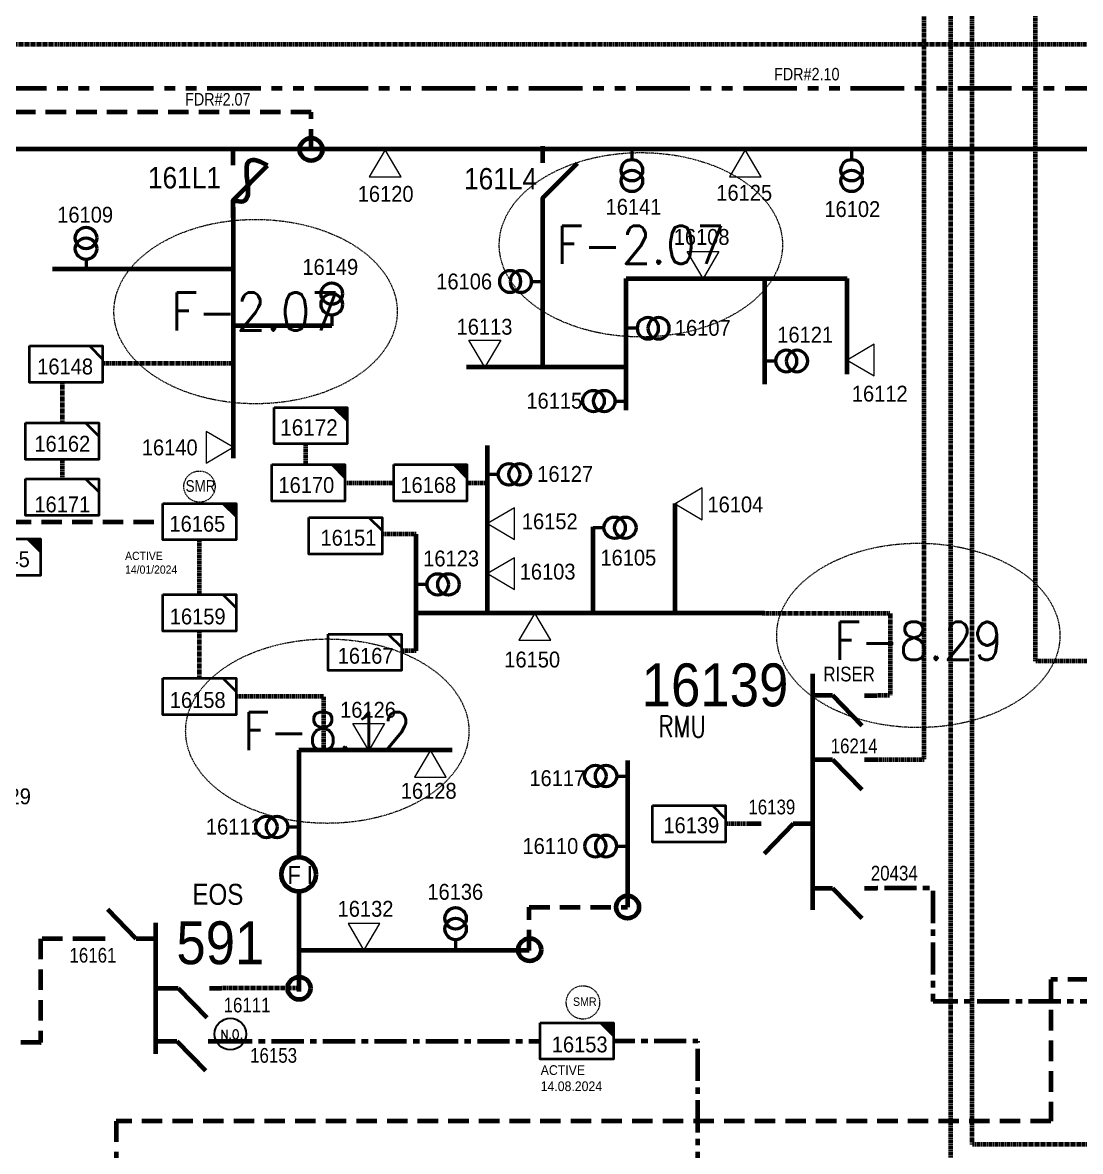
# Model space of a CAD drawing. Header units: metres. Extents: x 65984 to 144644, y -19036 to 23726.
# Drawn here: x 118043.5 to 118290.1, y 21508 to 21771.3 of the extents above; entities that cross this region are included whole.
import ezdxf
from ezdxf.enums import TextEntityAlignment as Align

# ---------------------------------------------------------------- set-up
doc = ezdxf.new("R2010")
doc.units = ezdxf.units.M
doc.header["$MEASUREMENT"] = 0
for name, pattern in [('( Center )', [2, 1.25, -0.25, 0.25, -0.25]), ('( Phantom )', [2.5, 1.25, -0.25, 0.25, -0.25, 0.25, -0.25]), ('DGN Style 3', [0.013877, 0, -0.013877]), ('HIDDEN2', [2381.25, 1587.5, -793.75])]:
    doc.linetypes.add(name, pattern=pattern)
doc.layers.get('0').update_dxf_attribs({"color": 95, "lineweight": 40})
for name, color, linetype, lineweight in [('d_eos', 111, 'Continuous', 40), ('d_eos no', 121, 'Continuous', 40), ('d_fco', 5, 'Continuous', 40), ('d_fco text', 95, 'Continuous', 40), ('d_oh branch', 94, 'Continuous', 40), ('d_switch', 95, 'Continuous', 40), ('d_tf', 1, 'Continuous', 40), ('d_tf no', 6, 'Continuous', 40), ('d_tf_200', 1, 'Continuous', 40), ('d_ug cable', 95, 'Continuous', 40), ('d_ug main line', 95, 'Continuous', 40), ('d_unit sub', 7, 'Continuous', 40), ('EARTH FAULT INDICATOR', 95, 'Continuous', 40), ('FDR  1  05', 172, 'Continuous', 40), ('FDR  1  16', 234, 'Continuous', 40), ('fedr no', 95, 'Continuous', 40), ('Level 37', 7, 'Continuous', 0), ('O H MAIN FEEDER', 4, 'Continuous', 100), ('SW N O', 114, 'Continuous', 30)]:
    doc.layers.add(name, color=color, linetype=linetype, lineweight=lineweight)
doc.styles.add('NASKHF', font='naskhf.shx', dxfattribs={"height": 8})
doc.styles.add('Style-Andalus', font='andlso.ttf')
doc.styles.add('Style-Arial', font='arial.ttf')
doc.styles.add('Style-ENGINEERING', font='ENGINEERING.shx')
doc.styles.add('Style-msdefault', font='msdefault.shx')
doc.styles.add('Style-STANDARD', font='STANDARD.shx')

# ---------------------------------------------------------------- blocks, each defined once
blk = doc.blocks.new('TF_8')
at = {"color": 0, "linetype": 'ByBlock', "lineweight": -2}
blk.add_line((6.3, 4.95), (9.9, 1.35), dxfattribs=at)
blk.add_3dface([(-10.1, 4.95), (9.9, 4.95), (9.9, -5.05), (-10.1, -5.05)], dxfattribs=at)
blk = doc.blocks.new('exist.us-1000kva')
at = {"color": 0, "linetype": 'ByBlock', "lineweight": -2, "flags": 128}
blk.add_lwpolyline([(39.99, 12.92), (32.8, 20), (40, 20)], close=True, dxfattribs=at)
at = {"color": 0, "linetype": 'ByBlock', "lineweight": -2, "extrusion": (0, 0, -1)}
blk.add_solid([(-39.99, 12.92), (-32.8, 20), (-40, 20)], dxfattribs=at)
at = {"color": 0, "linetype": 'ByBlock', "lineweight": -2, "xscale": 2, "yscale": 2}
blk.add_blockref('TF_8', (20.2, 10.1), dxfattribs=at)
blk = doc.blocks.new('TFU_8')
at = {"layer": 'd_tf_200', "color": 9, "linetype": 'Continuous', "lineweight": 53}
blk.add_line((0, 10), (0, 0), dxfattribs=at)
at = {"layer": 'd_tf_200', "color": 9, "linetype": 'Continuous', "lineweight": 53, "extrusion": (0, 0, -1)}
for centre in [(0, 30), (0, 20)]:
    blk.add_circle(centre, 10, dxfattribs=at)
blk = doc.blocks.new('TFU_19')
at = {"layer": 'd_tf_200', "color": 3, "linetype": 'Continuous', "lineweight": 53}
blk.add_line((0, 10), (0, 0), dxfattribs=at)
for centre in [(0, 30), (0, 20)]:
    blk.add_circle(centre, 10, dxfattribs=at)
blk = doc.blocks.new('TFU_48')
at = {"layer": 'd_tf_200', "color": 9, "linetype": 'Continuous', "lineweight": 53}
blk.add_line((0, 50), (0, 40), dxfattribs=at)
at = {"layer": 'd_tf_200', "color": 9, "linetype": 'Continuous', "lineweight": 53, "extrusion": (0, 0, -1)}
for centre in [(0, 30), (0, 20)]:
    blk.add_circle(centre, 10, dxfattribs=at)
blk = doc.blocks.new('TFU_12')
at = {"layer": 'd_tf_200', "color": 5, "linetype": 'Continuous', "lineweight": 53}
blk.add_line((0, 10), (0, 0), dxfattribs=at)
for centre in [(0, 30), (0, 20)]:
    blk.add_circle(centre, 10, dxfattribs=at)
blk = doc.blocks.new('*U689')
at = {"layer": 'd_fco', "color": 9, "linetype": 'Continuous', "lineweight": 100}
blk.add_line((-4.6, 4.21), (-10.13, 4.21), dxfattribs=at)
at = {"layer": 'd_fco', "color": 9, "linetype": 'Continuous', "lineweight": 100, "extrusion": (0, 0, -1), "flags": 128}
blk.add_lwpolyline([(-13.02, 4.21), (-7.07, 4.21), (4.4, -7.26)], dxfattribs=at)
at = {"layer": 'd_fco', "color": 9, "linetype": 'Continuous', "lineweight": 100}
blk.add_open_spline([(-4.4, -7.26), (-13, 7.69), (11.58, -7.67), (7.07, 4.21)], degree=3, dxfattribs=at)
blk = doc.blocks.new('*U785')
at = {"layer": 'd_fco', "color": 9, "linetype": 'Continuous', "lineweight": 100}
blk.add_line((-4.02, 4.21), (-4.02, 8.08), dxfattribs=at)
at = {"layer": 'd_fco', "color": 9, "linetype": 'Continuous', "lineweight": 100, "flags": 128}
blk.add_lwpolyline([(-4.02, -8.12), (-4.02, -3.96), (4.01, 4.07)], dxfattribs=at)
blk = doc.blocks.new('*U906')
at = {"layer": 'EARTH FAULT INDICATOR', "color": 2, "linetype": 'Continuous', "lineweight": 100}
blk.add_circle((0.02, 0.13), 4, dxfattribs=at)
at = {"layer": 'EARTH FAULT INDICATOR', "color": 2, "lineweight": 140, "style": 'Style-Andalus', "width": 0.9}
blk.add_text('F I', height=4.234, dxfattribs=at).set_placement((-2.61, 2.11), align=Align.TOP_LEFT)
blk = doc.blocks.new('*U892')
at = {"layer": 'SW N O', "color": 3}
blk.add_circle((0, 0), 16.8, dxfattribs=at)
at = {"layer": 'SW N O', "color": 3, "style": 'Style-STANDARD'}
blk.add_text('N.O.', height=9.6, dxfattribs=at).set_placement((1.7, -0.2), align=Align.MIDDLE_CENTER)
blk = doc.blocks.new('TRA1_244')
at = {"layer": 'd_tf', "color": 9, "linetype": 'Continuous', "lineweight": 0, "ltscale": 0.000283496, "extrusion": (0, 0, -1), "flags": 128}
blk.add_lwpolyline([(-9.98, -17), (0.02, 0), (10.02, -17)], close=True, dxfattribs=at)
blk = doc.blocks.new('TRA1_243')
at = {"layer": 'd_tf', "color": 9, "linetype": 'Continuous', "lineweight": 0, "ltscale": 0.000283496, "xscale": 1.000046566207833, "yscale": 1.000046566207833, "zscale": 1.000046566207833, "rotation": 180}
blk.add_blockref('TRA1_244', (0, 0), dxfattribs=at)
blk = doc.blocks.new('TRA1_246')
at = {"layer": 'd_tf', "color": 3, "linetype": 'Continuous', "lineweight": 0, "ltscale": 0.000283496, "flags": 128}
blk.add_lwpolyline([(10, -16.98), (0, 0.02), (-10, -16.98)], close=True, dxfattribs=at)
blk = doc.blocks.new('TRA1_245')
at = {"layer": 'd_tf', "color": 3, "linetype": 'Continuous', "lineweight": 0, "ltscale": 0.000283496, "xscale": 1.000046566207833, "yscale": 1.000046566207833, "zscale": 1.000046566207833, "rotation": 180}
blk.add_blockref('TRA1_246', (0, 0), dxfattribs=at)
blk = doc.blocks.new('TRA1_264')
at = {"layer": 'd_tf', "color": 9, "linetype": 'Continuous', "lineweight": 0, "ltscale": 0.000283381, "flags": 128}
blk.add_lwpolyline([(10, -17.02), (0, -0.02), (-10, -17.02)], close=True, dxfattribs=at)
blk = doc.blocks.new('TRA1_263')
at = {"layer": 'd_tf', "color": 9, "linetype": 'Continuous', "lineweight": 0, "ltscale": 0.000283381, "xscale": 1.000046566207834, "yscale": 1.000046566207834, "zscale": 1.000046566207834, "rotation": 180}
blk.add_blockref('TRA1_264', (0, 0), dxfattribs=at)
blk = doc.blocks.new('TRA1_248')
at = {"layer": 'd_tf', "color": 5, "linetype": 'Continuous', "lineweight": 0, "ltscale": 0.000283496, "flags": 128}
blk.add_lwpolyline([(10.06, -16.98), (0.06, 0.02), (-9.94, -16.98)], close=True, dxfattribs=at)
blk = doc.blocks.new('TRA1_247')
at = {"layer": 'd_tf', "color": 5, "linetype": 'Continuous', "lineweight": 0, "ltscale": 0.000283496, "xscale": 1.000046566207833, "yscale": 1.000046566207833, "zscale": 1.000046566207833, "rotation": 180}
blk.add_blockref('TRA1_248', (0, 0), dxfattribs=at)
blk = doc.blocks.new('*U2253')
at = {"layer": 'FDR  1  05', "color": 3, "linetype": 'Continuous', "lineweight": 40, "flags": 128}
blk.add_lwpolyline([(8.54, 4.27), (8.54, 1.2), (5.47, 4.27)], close=True, dxfattribs=at)
at = {"layer": 'FDR  1  05', "color": 3, "linetype": 'Continuous', "lineweight": 40, "xscale": 0.8535245333131425, "yscale": 0.8535245333131425, "zscale": 0.4268137554377342, "rotation": 359.9999999999999}
blk.add_blockref('TF_8', (0.09, 0.04), dxfattribs=at)

msp = doc.modelspace()

# ---------------------------------------------------------------- linework, layer by layer
at = {"layer": 'd_eos', "color": 7, "linetype": 'Continuous', "lineweight": 211, "ltscale": 0.478599}
for p, q in [((118227.68, 21564.39), (118227.68, 21619.37)), ((118227.68, 21614.38), (118232.33, 21614.38)), ((118232.33, 21614.38), (118239.12, 21607.37)), ((118239.77, 21614.37), (118242.6, 21614.37)), ((118227.68, 21599.38), (118232.33, 21599.38)), ((118232.33, 21599.38), (118239.13, 21592.38)), ((118239.77, 21599.38), (118242.6, 21599.38)), ((118215.69, 21584.38), (118212.87, 21584.38)), ((118223.14, 21584.38), (118216.34, 21577.38)), ((118227.78, 21584.39), (118223.14, 21584.38)), ((118227.68, 21569.39), (118232.33, 21569.39)), ((118232.33, 21569.39), (118239.12, 21562.39)), ((118239.77, 21569.39), (118242.6, 21569.39))]:
    msp.add_line(p, q, dxfattribs=at)
at = {"layer": 'd_eos', "color": 234, "linetype": 'Continuous', "lineweight": 211, "ltscale": 0.625574}
for p, q in [((118069.96, 21557.56), (118063.3, 21564.42)), ((118074.52, 21530.75), (118074.52, 21561.35)), ((118062.7, 21557.59), (118059.94, 21557.59)), ((118074.52, 21557.56), (118069.96, 21557.56)), ((118074.52, 21546.09), (118079.74, 21546.09)), ((118079.74, 21546.09), (118086.4, 21539.22)), ((118087.04, 21546.09), (118089.8, 21546.09)), ((118074.52, 21533.75), (118079.44, 21533.75)), ((118079.44, 21533.76), (118086.1, 21526.9)), ((118086.73, 21533.76), (118089.5, 21533.76))]:
    msp.add_line(p, q, dxfattribs=at)
at = {"layer": 'd_oh branch', "color": 9, "linetype": 'Continuous', "lineweight": 100}
for p, q in [((118164.79, 21690.91), (118164.79, 21728.69)), ((118092.55, 21728.25), (118092.55, 21669.71)), ((118092.55, 21713.75), (118050.45, 21713.75)), ((118184.16, 21711.55), (118235.72, 21711.55)), ((118184.16, 21680.91), (118184.16, 21711.55)), ((118216.51, 21686.92), (118216.51, 21711.55)), ((118235.72, 21689.27), (118235.72, 21711.55)), ((118115.56, 21700.54), (118092.55, 21700.54)), ((118184.16, 21690.91), (118146.96, 21690.91))]:
    msp.add_line(p, q, dxfattribs=at)
at = {"layer": 'd_oh branch', "color": 3, "linetype": 'Continuous', "lineweight": 100}
for p, q in [((118151.86, 21633.54), (118151.86, 21672.61)), ((118195.58, 21633.54), (118195.58, 21659.11)), ((118176.49, 21633.54), (118176.49, 21653.69)), ((118135.26, 21624.73), (118135.26, 21651.93)), ((118216.44, 21633.54), (118135.26, 21633.54))]:
    msp.add_line(p, q, dxfattribs=at)
at = {"layer": 'd_oh branch', "color": 5, "linetype": 'Continuous', "lineweight": 100}
msp.add_line((118184.5, 21599.21), (118184.5, 21564.98), dxfattribs=at)
for centre in [(118161.7, 21555.03), (118107.94, 21546.08)]:
    msp.add_circle(centre, 2.66, dxfattribs=at)
at = {"layer": 'd_ug cable', "color": 3, "linetype": 'DGN Style 3', "lineweight": 100}
for p, q in [((118109.49, 21668.18), (118109.49, 21673.04)), ((118118.63, 21663.91), (118129.98, 21663.91)), ((118147.05, 21663.91), (118151.86, 21663.91)), ((118135.26, 21651.93), (118127.29, 21651.93)), ((118135.26, 21624.73), (118131.8, 21624.73))]:
    msp.add_line(p, q, dxfattribs=at)
at = {"layer": 'd_ug cable', "color": 5, "linetype": 'DGN Style 3', "lineweight": 100}
for p, q in [((118084.69, 21637.86), (118084.69, 21650.61)), ((118084.69, 21618.36), (118084.69, 21629.32))]:
    msp.add_line(p, q, dxfattribs=at)
at = {"layer": 'd_ug cable', "color": 88, "linetype": 'DGN Style 3', "lineweight": 100, "true_color": 0x175208, "flags": 128}
msp.add_lwpolyline([(118475.77, 21622.34), (118279.6, 21622.34), (118279.6, 21967.19), (117894.89, 21967.19), (117894.89, 22288.07), (117729.14, 22288.07), (117729.14, 22218.89)], dxfattribs=at)
at = {"layer": 'd_ug cable', "color": 94, "linetype": 'DGN Style 3', "lineweight": 100, "flags": 128}
msp.add_lwpolyline([(118505.36, 21505.14), (118505.36, 21509.6), (118264.85, 21509.6), (118264.85, 21975.79), (117884.43, 21975.79), (117884.39, 22283.21), (117554.67, 22283.16), (117554.68, 22225.74)], dxfattribs=at)
at = {"layer": 'd_ug cable', "color": 5, "linetype": 'DGN Style 3', "lineweight": 100, "flags": 128}
for points in [[(118374.5, 21363.67), (118374.5, 21371.66), (118302.85, 21371.66), (118302.85, 21494.75), (118259.87, 21494.75), (118259.87, 21970.81), (117879.45, 21970.81), (117879.41, 22278.23), (117495.33, 22278.18), (117495.34, 22217.28)], [(118113.7, 21601.55), (118113.7, 21614.09), (118093.23, 21614.09)]]:
    msp.add_lwpolyline(points, dxfattribs=at)
at = {"layer": 'd_ug cable', "color": 121, "linetype": 'DGN Style 3', "lineweight": 100, "flags": 128}
msp.add_lwpolyline([(117623, 22010.57), (117623, 21911.8), (117679.02, 21911.8), (117679.02, 21766.21), (118309.82, 21766.21), (118309.82, 21128.9), (119213.92, 21128.9), (119213.92, 21129.06), (119213.92, 21129.06)], dxfattribs=at)
at = {"layer": 'd_ug cable', "color": 5, "linetype": 'HIDDEN2', "lineweight": 158, "ltscale": 0.003}
for points in [[(117371.6, 21884.73), (117371.6, 21865.06), (117662.87, 21865.06), (117662.87, 21760.26), (118033.57, 21760.26), (118033.57, 21654.87), (118076.16, 21654.87)], [(118059.94, 21557.59), (118047.66, 21557.59), (118047.66, 21533.44), (118047.8, 21533.44), (118038.14, 21533.44)]]:
    msp.add_lwpolyline(points, dxfattribs=at)
at = {"layer": 'd_ug cable', "color": 3, "linetype": 'DGN Style 3', "lineweight": 100, "flags": 128}
for points in [[(118242.6, 21599.38), (118253.66, 21599.38), (118253.66, 21660.47), (118253.66, 21660.47), (118253.66, 21849)], [(118215.93, 21633.54), (118245.71, 21633.54), (118245.71, 21614.37), (118242.6, 21614.37)], [(118212.87, 21584.38), (118207.36, 21584.38)]]:
    msp.add_lwpolyline(points, dxfattribs=at)
at = {"layer": 'd_ug cable', "color": 9, "linetype": 'HIDDEN2', "lineweight": 158, "ltscale": 0.003}
msp.add_lwpolyline([(118110.74, 21741.67), (118110.74, 21750.34), (117598.02, 21750.34), (117598.02, 21519.97), (117028.33, 21519.97), (117028.33, 21463.98), (115614.73, 21463.98)], dxfattribs=at)
at = {"layer": 'd_ug cable', "color": 9, "linetype": 'DGN Style 3', "lineweight": 100, "flags": 128}
for points in [[(118092.55, 21691.79), (118062, 21691.79)], [(118052.69, 21687.33), (118052.69, 21677.9)], [(118052.69, 21669.59), (118052.69, 21664.87)]]:
    msp.add_lwpolyline(points, dxfattribs=at)
at = {"layer": 'd_ug cable', "color": 5, "linetype": 'HIDDEN2', "lineweight": 140, "ltscale": 0.003}
msp.add_lwpolyline([(118161.59, 21554.9), (118161.59, 21564.98), (118184.5, 21564.98)], dxfattribs=at)
at = {"layer": 'd_ug cable', "color": 1, "linetype": 'HIDDEN2', "lineweight": 158, "ltscale": 0.003}
msp.add_lwpolyline([(118420.49, 21559.65), (118420.49, 21548.14), (118283.21, 21548.14), (118283.21, 21515.04), (118065.25, 21515.04), (118065.25, 21466.74)], dxfattribs=at)
at = {"layer": 'd_ug cable', "color": 5, "linetype": 'DGN Style 3', "lineweight": 211, "flags": 128}
msp.add_lwpolyline([(118107.83, 21546.09), (118089.8, 21546.09)], dxfattribs=at)
at = {"layer": 'd_ug cable', "color": 2, "linetype": 'DGN Style 3', "lineweight": 13}
for centre, radius in [((118084.7, 21663.05), 3.64), ((118174.11, 21542.76), 3.89)]:
    msp.add_circle(centre, radius, dxfattribs=at)
at = {"layer": 'd_ug main line', "color": 40, "linetype": '( Phantom )', "lineweight": 158, "ltscale": 10, "flags": 128}
msp.add_lwpolyline([(118401.85, 21803.02), (118393.08, 21803.02), (118393.08, 21755.86), (117588.47, 21755.86), (117588.47, 21529.21), (117018.53, 21529.21)], dxfattribs=at)
at = {"layer": 'FDR  1  16', "color": 3, "linetype": '( Center )', "lineweight": 106, "ltscale": 6, "flags": 128}
msp.add_lwpolyline([(118477.5, 21543.01), (118255.76, 21543.01), (118255.76, 21569.39), (118242.6, 21569.39)], dxfattribs=at)
at = {"layer": 'FDR  1  16', "color": 234, "linetype": '( Center )', "lineweight": 106, "ltscale": 6, "flags": 128}
for points in [[(118089.5, 21533.76), (118164.17, 21533.76)], [(118211.81, 21463.37), (118200.88, 21463.37), (118200.88, 21533.76), (118181.24, 21533.76)]]:
    msp.add_lwpolyline(points, dxfattribs=at)
at = {"layer": 'fedr no', "color": 82, "linetype": 'DGN Style 3', "lineweight": 13, "true_color": 0x1dc70e}
for centre in [(118187.62, 21719.44), (118097.78, 21703.86), (118252.3, 21628.35), (118114.5, 21606.02)]:
    msp.add_ellipse(centre, major_axis=(33.02, 0), ratio=0.651175, dxfattribs=at)
at = {"layer": 'O H MAIN FEEDER', "color": 9, "lineweight": 211, "ltscale": 30}
msp.add_line((117818.72, 21741.84), (118400.27, 21741.84), dxfattribs=at)
at = {"layer": 'O H MAIN FEEDER', "color": 5, "lineweight": 211, "ltscale": 30}
for p, q in [((118143.59, 21601.55), (118107.83, 21601.55)), ((118107.83, 21601.55), (118107.83, 21576.63)), ((118107.83, 21568.63), (118107.83, 21545.33)), ((118161.59, 21554.9), (118107.83, 21554.9))]:
    msp.add_line(p, q, dxfattribs=at)
at = {"layer": 'O H MAIN FEEDER', "color": 9, "lineweight": 211, "ltscale": 0.488306}
msp.add_circle((118110.74, 21741.67), 2.66, dxfattribs=at)
at = {"layer": 'O H MAIN FEEDER', "color": 5, "lineweight": 211, "ltscale": 30}
msp.add_circle((118184.5, 21564.98), 2.66, dxfattribs=at)

# ---------------------------------------------------------------- block references
at = {"layer": 'd_fco', "color": 9, "linetype": 'Continuous', "lineweight": 100, "extrusion": (0, 0, -1), "xscale": 0.7, "yscale": 0.7, "zscale": 0.7, "rotation": 270.0000000006001}
msp.add_blockref('*U689', (-118095.5, 21734.82), dxfattribs=at)
at = {"layer": 'd_fco', "color": 9, "linetype": 'Continuous', "lineweight": 100}
msp.add_blockref('*U785', (118168.81, 21734.37), dxfattribs=at)
at = {"layer": 'd_tf', "color": 9, "linetype": 'Continuous', "lineweight": 0, "ltscale": 0.000283496, "xscale": 0.37, "yscale": 0.37, "zscale": 0.37}
for p, rotation in [((118128, 21741.61), 180), ((118211.97, 21741.61), 180), ((118235.73, 21692.57), 269.9999999999999)]:
    msp.add_blockref('TRA1_243', p, dxfattribs=dict(at, rotation=rotation))
at = {"layer": 'd_tf', "color": 9, "linetype": 'Continuous', "lineweight": 0, "ltscale": 0.000283496, "extrusion": (0, 0, -1), "xscale": 0.37, "yscale": 0.37, "zscale": 0.37, "rotation": 359.9999999999999}
for p in [(-118202.11, 21711.55), (-118151.24, 21690.91)]:
    msp.add_blockref('TRA1_243', p, dxfattribs=at)
at = {"layer": 'd_tf', "color": 9, "linetype": 'Continuous', "lineweight": 0, "ltscale": 0.000283381, "xscale": 0.37, "yscale": 0.37, "zscale": 0.37, "rotation": 89.99999999999997}
msp.add_blockref('TRA1_263', (118092.56, 21672.23), dxfattribs=at)
at = {"layer": 'd_tf', "color": 3, "linetype": 'Continuous', "lineweight": 0, "ltscale": 0.000283496, "xscale": 0.37, "yscale": 0.37, "zscale": 0.37}
for p, rotation in [((118195.59, 21659.03), 269.9999999999999), ((118151.87, 21654.43), 269.9999999999999), ((118151.87, 21642.76), 269.9999999999999), ((118162.9, 21633.53), 180)]:
    msp.add_blockref('TRA1_245', p, dxfattribs=dict(at, rotation=rotation))
at = {"layer": 'd_tf', "color": 5, "linetype": 'Continuous', "lineweight": 0, "ltscale": 0.000283496, "extrusion": (0, 0, -1), "xscale": 0.37, "yscale": 0.37, "zscale": 0.37, "rotation": 359.9999999999999}
msp.add_blockref('TRA1_247', (-118124.15, 21601.55), dxfattribs=at)
at = {"layer": 'd_tf', "color": 5, "linetype": 'Continuous', "lineweight": 0, "ltscale": 0.000283496, "xscale": 0.37, "yscale": 0.37, "zscale": 0.37}
for p, rotation in [((118138.51, 21601.55), 180), ((118123.08, 21554.91), 359.9999999999999)]:
    msp.add_blockref('TRA1_247', p, dxfattribs=dict(at, rotation=rotation))
at = {"layer": 'd_tf no', "color": 121, "linetype": 'Continuous', "lineweight": 40, "xscale": 0.4267622666565712, "yscale": 0.4267622666565712, "zscale": 0.4267622666565712, "rotation": 359.9999999999999}
msp.add_blockref('exist.us-1000kva', (118076.16, 21650.61), dxfattribs=at)
at = {"layer": 'd_tf_200', "color": 9, "linetype": 'Continuous', "lineweight": 53, "extrusion": (0, 0, -1), "xscale": 0.25, "yscale": 0.25, "zscale": 0.25}
for name, p, rotation in [('TFU_48', (-118185.52, 21729.34), 359.9999999999999), ('TFU_48', (-118236.74, 21729.34), 359.9999999999999), ('TFU_8', (-118058.25, 21713.53), 359.9999999999999), ('TFU_8', (-118115.56, 21700.54), 359.9999999999999), ('TFU_8', (-118184.07, 21683), 269.9999999999998)]:
    msp.add_blockref(name, p, dxfattribs=dict(at, rotation=rotation))
at = {"layer": 'd_tf_200', "color": 9, "linetype": 'Continuous', "lineweight": 53, "xscale": 0.25, "yscale": 0.25, "zscale": 0.25}
for p, rotation in [((118164.63, 21710.88), 89.99999999999986), ((118184.24, 21699.98), 269.9999999999998), ((118216.51, 21692.34), 269.9999999999998)]:
    msp.add_blockref('TFU_8', p, dxfattribs=dict(at, rotation=rotation))
at = {"layer": 'd_tf_200', "color": 3, "linetype": 'Continuous', "lineweight": 53, "xscale": 0.25, "yscale": 0.25, "zscale": 0.25, "rotation": 269.9999999999998}
for p in [(118151.86, 21665.91), (118176.49, 21653.46), (118135.26, 21640.24)]:
    msp.add_blockref('TFU_19', p, dxfattribs=at)
at = {"layer": 'd_tf_200', "color": 5, "linetype": 'Continuous', "lineweight": 53, "xscale": 0.25, "yscale": 0.25, "zscale": 0.25}
for p, rotation in [((118184.5, 21595.56), 89.99999999999994), ((118107.81, 21583.68), 89.99999999999991), ((118144.42, 21554.88), 359.9999999999999)]:
    msp.add_blockref('TFU_12', p, dxfattribs=dict(at, rotation=rotation))
at = {"layer": 'd_tf_200', "color": 5, "linetype": 'Continuous', "lineweight": 53, "extrusion": (0, 0, -1), "xscale": 0.25, "yscale": 0.25, "zscale": 0.25, "rotation": 269.9999999999999}
msp.add_blockref('TFU_12', (-118184.5, 21579.21), dxfattribs=at)
at = {"layer": 'd_unit sub', "color": 9, "linetype": 'Continuous', "lineweight": 40, "xscale": 0.8535245333131425, "yscale": 0.8535245333131425, "zscale": 0.4267622666565712, "rotation": 359.9999999999999}
for p in [(118053.66, 21691.65), (118052.77, 21673.68), (118052.77, 21660.65)]:
    msp.add_blockref('TF_8', p, dxfattribs=at)
at = {"layer": 'd_unit sub', "color": 3, "linetype": 'Continuous', "lineweight": 40, "rotation": 359.9999999999999}
for name, p, xscale, yscale, zscale in [('exist.us-1000kva', (118102.14, 21673.04), 0.4242506395987565, 0.4242506395987565, 0.3840860399909141), ('exist.us-1000kva', (118101.56, 21659.64), 0.4267622666565712, 0.4267622666565712, 0.4267622666565712), ('exist.us-1000kva', (118129.98, 21659.64), 0.4267622666565712, 0.4267622666565712, 0.4267622666565712), ('TF_8', (118118.84, 21651.64), 0.8535245333131425, 0.8535245333131425, 0.4267622666565712), ('TF_8', (118123.35, 21624.45), 0.8535245333131425, 0.8535245333131425, 0.4267622666565712)]:
    msp.add_blockref(name, p, dxfattribs=dict(at, xscale=xscale, yscale=yscale, zscale=zscale))
at = {"layer": 'd_unit sub', "color": 1, "linetype": 'Continuous', "lineweight": 40, "xscale": 0.4267622666565712, "yscale": 0.4267622666565712, "zscale": 0.4267622666565712, "rotation": 359.9999999999999}
msp.add_blockref('exist.us-1000kva', (118030.57, 21642.34), dxfattribs=at)
at = {"layer": 'd_unit sub', "color": 5, "linetype": 'Continuous', "lineweight": 40, "xscale": 0.8535245333131425, "yscale": 0.8535245333131425, "zscale": 0.4267622666565712, "rotation": 359.9999999999999}
for p in [(118084.78, 21633.63), (118084.78, 21614.13)]:
    msp.add_blockref('TF_8', p, dxfattribs=at)
at = {"layer": 'd_unit sub', "color": 234, "linetype": 'Continuous', "lineweight": 40, "xscale": 0.4267622666565712, "yscale": 0.4267622666565712, "zscale": 0.4267622666565712, "rotation": 359.9999999999999}
msp.add_blockref('exist.us-1000kva', (118164.17, 21529.49), dxfattribs=at)
at = {"layer": 'EARTH FAULT INDICATOR', "color": 2, "linetype": 'Continuous', "lineweight": 100}
msp.add_blockref('*U906', (118107.81, 21572.49), dxfattribs=at)
at = {"layer": 'FDR  1  05', "color": 3, "linetype": 'Continuous', "lineweight": 40, "xscale": 0.9998793647568595, "yscale": 0.9998793647568595, "zscale": 0.9998793647568595}
msp.add_blockref('*U2253', (118198.82, 21584.38), dxfattribs=at)
at = {"layer": 'SW N O', "color": 3, "xscale": 0.2191020853038338, "yscale": 0.2191020853038338, "zscale": 0.2191020853038338}
msp.add_blockref('*U892', (118091.88, 21535.37), dxfattribs=at)

# ---------------------------------------------------------------- texts
at = {"layer": 'd_eos no', "color": 7, "linetype": 'Continuous', "lineweight": 140, "style": 'Style-Arial', "width": 0.88}
msp.add_text('591', height=10, dxfattribs=at).set_placement((118099.83, 21561.67), align=Align.TOP_RIGHT)
at = {"layer": 'd_fco text', "color": 9, "linetype": 'Continuous', "lineweight": 80, "style": 'Style-msdefault', "width": 0.916667}
msp.add_text('161L4', height=4.998, dxfattribs=at).set_placement((118146.39, 21732.34))
at = {"layer": 'd_fco text', "color": 9, "linetype": 'Continuous', "lineweight": 80, "insert": (118089.72, 21732.51), "char_height": 4.998, "attachment_point": 9, "style": 'NASKHF'}
msp.add_mtext('\\Fmsdefault;\\H1x;\\W0.916667;161L1', dxfattribs=at)
at = {"layer": 'd_switch', "color": 7, "linetype": 'Continuous', "lineweight": 13, "style": 'Style-msdefault', "width": 0.857143}
for s, p in [('FDR#2.10', (118218.67, 21760.7)), ('FDR#2.07', (118081.35, 21754.83))]:
    msp.add_text(s, height=2.92, dxfattribs=at).set_placement(p, align=Align.TOP_LEFT)
at = {"layer": 'd_switch', "color": 1, "linetype": 'Continuous', "lineweight": 30, "style": 'Style-ENGINEERING', "width": 0.857143}
msp.add_text('SMR', height=2.73, rotation=0.0026, dxfattribs=at).set_placement((118081.47, 21664.56), align=Align.TOP_LEFT)
at = {"layer": 'd_switch', "color": 234, "linetype": 'Continuous', "lineweight": 30, "style": 'Style-ENGINEERING', "width": 0.857143}
msp.add_text('16161', height=3.43, dxfattribs=at).set_placement((118054.4, 21555.48), align=Align.TOP_LEFT)
msp.add_text('16111', height=3.43, rotation=360, dxfattribs=at).set_placement((118090.33, 21543.86), align=Align.TOP_LEFT)
msp.add_text('16153', height=3.43, rotation=0.0004, dxfattribs=at).set_placement((118107.45, 21532.12), align=Align.TOP_RIGHT)
at = {"layer": 'd_tf no', "color": 9, "linetype": 'Continuous', "lineweight": 40, "style": 'Style-msdefault', "width": 0.945946}
for s, p in [('16120', (118121.6, 21733.16)), ('16125', (118205.2, 21733.42)), ('16141', (118179.39, 21730.15)), ('16102', (118230.4, 21729.62)), ('16109', (118051.54, 21728.31)), ('16108', (118195.27, 21723.12)), ('16149', (118108.69, 21716.13)), ('16106', (118139.91, 21712.74)), ('16107', (118195.54, 21701.92)), ('16121', (118219.42, 21700.33)), ('16148', (118046.87, 21692.91)), ('16112', (118236.8, 21686.58)), ('16115', (118160.92, 21684.93)), ('16162', (118046.21, 21674.9)), ('16140', (118071.26, 21674.04)), ('16171', (118046.21, 21660.75))]:
    msp.add_text(s, height=3.7, dxfattribs=at).set_placement(p, align=Align.TOP_LEFT)
msp.add_text('16113', height=3.7, dxfattribs=at).set_placement((118144.65, 21698.48))
at = {"layer": 'd_tf no', "color": 3, "linetype": 'Continuous', "lineweight": 40, "style": 'Style-msdefault', "width": 0.945946}
for s, height, p in [('16172', 3.812, (118103.53, 21678.75)), ('16127', 3.7, (118163.46, 21667.85)), ('16170', 3.7, (118103.11, 21665.27)), ('16168', 3.7, (118131.53, 21665.27)), ('16104', 3.7, (118203.14, 21660.74)), ('16152', 3.7, (118159.87, 21656.8)), ('16151', 3.7, (118112.92, 21652.97)), ('16123', 3.7, (118136.87, 21648.14)), ('16105', 3.7, (118178.18, 21648.33)), ('16103', 3.7, (118159.36, 21645.07)), ('16167', 3.7, (118116.93, 21625.44)), ('16150', 3.7, (118155.77, 21624.57))]:
    msp.add_text(s, height=height, dxfattribs=at).set_placement(p, align=Align.TOP_LEFT)
at = {"layer": 'd_tf no', "color": 121, "linetype": 'Continuous', "lineweight": 40, "style": 'Style-msdefault', "width": 0.945946}
msp.add_text('16165', height=3.7, dxfattribs=at).set_placement((118077.7, 21656.23), align=Align.TOP_LEFT)
at = {"layer": 'd_tf no', "color": 1, "linetype": 'Continuous', "lineweight": 40, "style": 'Style-msdefault', "width": 0.945946}
for s, height, p in [('16145', 3.7, (118032.12, 21647.97)), ('16129', 3.7, (118032.38, 21592.67)), ('SMR', 1.966, (118171.78, 21543.92))]:
    msp.add_text(s, height=height, dxfattribs=at).set_placement(p, align=Align.TOP_LEFT)
at = {"layer": 'd_tf no', "color": 5, "linetype": 'Continuous', "lineweight": 40, "style": 'Style-msdefault', "width": 0.945946}
for s, p in [('16159', (118077.78, 21634.62)), ('16158', (118077.78, 21615.13)), ('16126', (118117.49, 21612.86)), ('16117', (118161.62, 21596.91)), ('16128', (118131.64, 21593.95)), ('16111', (118086.2, 21585.61)), ('16136', (118137.83, 21570.4)), ('16132', (118116.91, 21566.44))]:
    msp.add_text(s, height=3.7, dxfattribs=at).set_placement(p, align=Align.TOP_LEFT)
at = {"layer": 'd_tf no', "color": 3, "linetype": 'Continuous', "lineweight": 40, "style": 'Style-msdefault', "width": 0.945946}
msp.add_text('16139', height=3.7, dxfattribs=at).set_placement((118205.88, 21582.23), align=Align.RIGHT)
at = {"layer": 'd_tf no', "color": 5, "linetype": 'Continuous', "lineweight": 40, "style": 'Style-msdefault', "width": 0.945946}
msp.add_text('16110', height=3.7, dxfattribs=at).set_placement((118173.02, 21581.09), align=Align.TOP_RIGHT)
at = {"layer": 'd_tf no', "color": 234, "linetype": 'Continuous', "lineweight": 40, "style": 'Style-msdefault', "width": 0.945946}
msp.add_text('16153', height=3.7, dxfattribs=at).set_placement((118166.84, 21534.81), align=Align.TOP_LEFT)
at = {"layer": 'd_tf no', "color": 121, "linetype": 'Continuous', "lineweight": 40, "attachment_point": 1, "style": 'NASKHF'}
for s, insert, char_height in [('\\Fmsdefault;\\H1x;\\W0.945946;ACTIVE\\P14/01/2024', (118067.36, 21647.86), 1.9213), ('\\Fmsdefault;\\H1x;\\W0.945946;ACTIVE\\P14.08.2024', (118164.26, 21528.11), 2.2617)]:
    msp.add_mtext(s, dxfattribs=dict(at, insert=insert, char_height=char_height))
at = {"layer": 'fedr no', "color": 6, "linetype": 'Continuous', "lineweight": 40, "char_height": 8.852, "attachment_point": 5, "style": 'Style-STANDARD'}
for s, insert in [('F-2.07', (118187.62, 21719.44)), ('F-2.07', (118097.78, 21703.86)), ('F-8.29\\P', (118252.3, 21627.06)), ('F-8.12', (118114.5, 21606.02))]:
    msp.add_mtext(s, dxfattribs=dict(at, insert=insert))
at = {"layer": 'Level 37', "color": 7, "linetype": 'Continuous', "lineweight": 120, "style": 'Style-Arial', "width": 0.88}
msp.add_text('16139', height=10, dxfattribs=at).set_placement((118187.82, 21621.81), align=Align.TOP_LEFT)
at = {"layer": 'Level 37', "color": 7, "linetype": 'Continuous', "lineweight": 53, "style": 'Style-ENGINEERING', "width": 0.857143}
for s, p in [('RISER', (118230.16, 21621.05)), ('16214', (118231.88, 21604.3)), ('20434', (118241.23, 21574.62))]:
    msp.add_text(s, height=3.43, dxfattribs=at).set_placement(p, align=Align.TOP_LEFT)
at = {"layer": 'Level 37', "color": 7, "linetype": 'Continuous', "lineweight": 53, "style": 'Style-STANDARD', "width": 0.854701}
msp.add_text('RMU', height=4.993, dxfattribs=at).set_placement((118197.26, 21607.13), align=Align.MIDDLE_CENTER)
at = {"layer": 'Level 37', "color": 7, "linetype": 'Continuous', "lineweight": 53, "style": 'Style-ENGINEERING', "width": 0.857143}
msp.add_text('16139', height=3.43, dxfattribs=at).set_placement((118223.62, 21590.05), align=Align.TOP_RIGHT)
at = {"layer": 'Level 37', "color": 7, "linetype": 'Continuous', "lineweight": 100, "style": 'Style-msdefault', "width": 0.86}
msp.add_text('EOS', height=4.9, rotation=0.0004, dxfattribs=at).set_placement((118094.94, 21570.42), align=Align.TOP_RIGHT)

doc.saveas('drawing.dxf')
